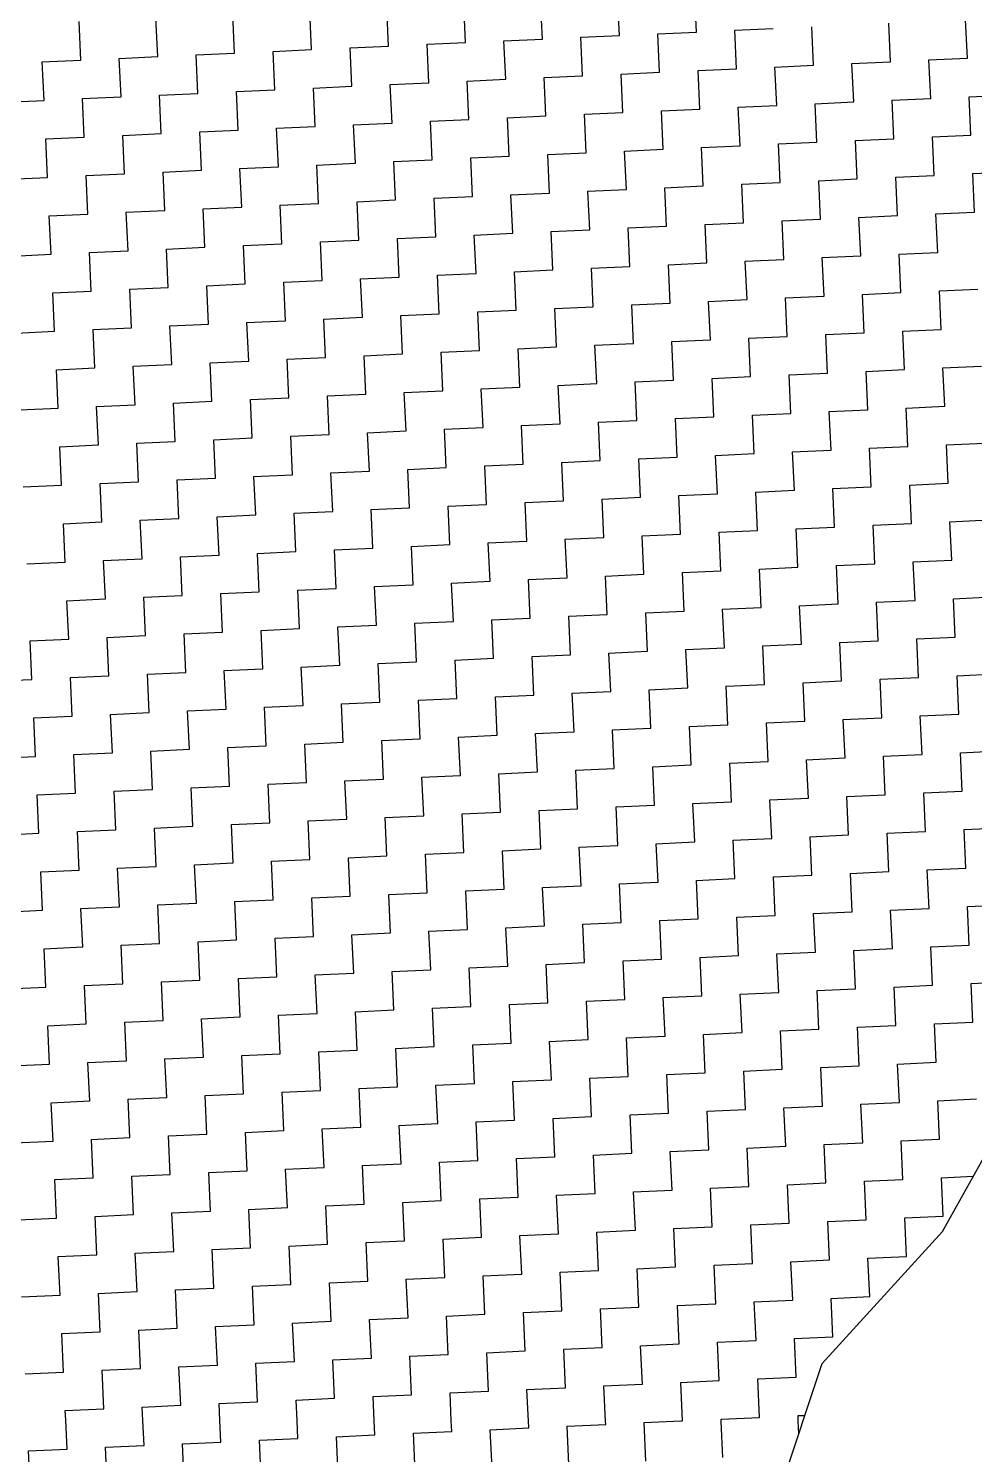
# Model space of a CAD drawing. Header units: metres. Extents: x 280741 to 282709, y 2085398 to 2088597.
# Drawn here: x 282258.6 to 282413, y 2086535.6 to 2086768.1 of the extents above; entities that cross this region are included whole.
import ezdxf

# ---------------------------------------------------------------- set-up
doc = ezdxf.new("R2010")
doc.units = ezdxf.units.M
doc.layers.add('POLY_HATCH', color=12, linetype='Continuous')

msp = doc.modelspace()

# ---------------------------------------------------------------- linework, layer by layer
at = {"layer": 'POLY_HATCH', "linetype": 'Continuous'}
for p, q in [((282367.59, 2086767.57), (282367.3, 2086773.85)), ((282317.37, 2086765.28), (282317.09, 2086771.56)), ((282329.93, 2086765.85), (282329.64, 2086772.13)), ((282342.48, 2086766.43), (282342.19, 2086772.7)), ((282355.03, 2086767), (282354.75, 2086773.28)), ((282267.16, 2086762.99), (282266.88, 2086769.27)), ((282279.72, 2086763.56), (282279.43, 2086769.84)), ((282292.27, 2086764.14), (282291.98, 2086770.41)), ((282304.82, 2086764.71), (282304.54, 2086770.98)), ((282411.81, 2086763.3), (282411.52, 2086769.58)), ((282348.76, 2086766.71), (282355.03, 2086767)), ((282361.31, 2086767.29), (282367.59, 2086767.57)), ((282361.6, 2086761.01), (282361.31, 2086767.29)), ((282373.86, 2086767.86), (282380.14, 2086768.15)), ((282374.15, 2086761.58), (282373.86, 2086767.86)), ((282386.7, 2086762.16), (282386.41, 2086768.43)), ((282399.25, 2086762.73), (282398.97, 2086769.01)), ((282298.55, 2086764.42), (282304.82, 2086764.71)), ((282311.1, 2086764.99), (282317.37, 2086765.28)), ((282311.39, 2086758.72), (282311.1, 2086764.99)), ((282323.65, 2086765.57), (282329.93, 2086765.85)), ((282323.94, 2086759.29), (282323.65, 2086765.57)), ((282336.2, 2086766.14), (282342.48, 2086766.43)), ((282336.49, 2086759.86), (282336.2, 2086766.14)), ((282349.04, 2086760.44), (282348.76, 2086766.71)), ((282260.89, 2086762.7), (282267.16, 2086762.99)), ((282261.17, 2086756.43), (282260.89, 2086762.7)), ((282273.44, 2086763.28), (282279.72, 2086763.56)), ((282273.73, 2086757), (282273.44, 2086763.28)), ((282285.99, 2086763.85), (282292.27, 2086764.14)), ((282286.28, 2086757.57), (282285.99, 2086763.85)), ((282298.83, 2086758.15), (282298.55, 2086764.42)), ((282380.42, 2086761.87), (282386.7, 2086762.16)), ((282392.98, 2086762.44), (282399.25, 2086762.73)), ((282393.26, 2086756.17), (282392.98, 2086762.44)), ((282405.53, 2086763.02), (282411.81, 2086763.3)), ((282405.82, 2086756.74), (282405.53, 2086763.02)), ((282330.21, 2086759.58), (282336.49, 2086759.86)), ((282342.77, 2086760.15), (282349.04, 2086760.44)), ((282343.05, 2086753.88), (282342.77, 2086760.15)), ((282355.32, 2086760.72), (282361.6, 2086761.01)), ((282355.61, 2086754.45), (282355.32, 2086760.72)), ((282367.87, 2086761.3), (282374.15, 2086761.58)), ((282368.16, 2086755.02), (282367.87, 2086761.3)), ((282380.71, 2086755.59), (282380.42, 2086761.87)), ((282280, 2086757.29), (282286.28, 2086757.57)), ((282292.56, 2086757.86), (282298.83, 2086758.15)), ((282292.84, 2086751.58), (282292.56, 2086757.86)), ((282305.11, 2086758.43), (282311.39, 2086758.72)), ((282305.4, 2086752.16), (282305.11, 2086758.43)), ((282317.66, 2086759.01), (282323.94, 2086759.29)), ((282317.95, 2086752.73), (282317.66, 2086759.01)), ((282330.5, 2086753.3), (282330.21, 2086759.58)), ((282254.9, 2086756.14), (282261.17, 2086756.43)), ((282267.45, 2086756.71), (282273.73, 2086757)), ((282267.74, 2086750.44), (282267.45, 2086756.71)), ((282280.29, 2086751.01), (282280, 2086757.29)), ((282374.43, 2086755.31), (282380.71, 2086755.59)), ((282374.72, 2086749.03), (282374.43, 2086755.31)), ((282386.99, 2086755.88), (282393.26, 2086756.17)), ((282387.27, 2086749.61), (282386.99, 2086755.88)), ((282399.54, 2086756.45), (282405.82, 2086756.74)), ((282399.83, 2086750.18), (282399.54, 2086756.45)), ((282412.09, 2086757.03), (282418.37, 2086757.31)), ((282412.38, 2086750.75), (282412.09, 2086757.03)), ((282324.22, 2086753.02), (282330.5, 2086753.3)), ((282324.51, 2086746.74), (282324.22, 2086753.02)), ((282336.78, 2086753.59), (282343.05, 2086753.88)), ((282337.06, 2086747.31), (282336.78, 2086753.59)), ((282349.33, 2086754.16), (282355.61, 2086754.45)), ((282349.62, 2086747.89), (282349.33, 2086754.16)), ((282361.88, 2086754.74), (282368.16, 2086755.02)), ((282362.17, 2086748.46), (282361.88, 2086754.74)), ((282274.01, 2086750.72), (282280.29, 2086751.01)), ((282274.3, 2086744.45), (282274.01, 2086750.72)), ((282286.57, 2086751.3), (282292.84, 2086751.58)), ((282286.85, 2086745.02), (282286.57, 2086751.3)), ((282299.12, 2086751.87), (282305.4, 2086752.16)), ((282299.41, 2086745.59), (282299.12, 2086751.87)), ((282311.67, 2086752.44), (282317.95, 2086752.73)), ((282311.96, 2086746.17), (282311.67, 2086752.44)), ((282406.1, 2086750.46), (282412.38, 2086750.75)), ((282261.46, 2086750.15), (282267.74, 2086750.44)), ((282261.75, 2086743.87), (282261.46, 2086750.15)), ((282355.89, 2086748.17), (282362.17, 2086748.46)), ((282368.45, 2086748.75), (282374.72, 2086749.03)), ((282368.73, 2086742.47), (282368.45, 2086748.75)), ((282381, 2086749.32), (282387.27, 2086749.61)), ((282381.28, 2086743.04), (282381, 2086749.32)), ((282393.55, 2086749.89), (282399.83, 2086750.18)), ((282393.84, 2086743.62), (282393.55, 2086749.89)), ((282406.39, 2086744.19), (282406.1, 2086750.46)), ((282305.68, 2086745.88), (282311.96, 2086746.17)), ((282305.97, 2086739.6), (282305.68, 2086745.88)), ((282318.23, 2086746.45), (282324.51, 2086746.74)), ((282318.52, 2086740.18), (282318.23, 2086746.45)), ((282330.79, 2086747.03), (282337.06, 2086747.31)), ((282331.07, 2086740.75), (282330.79, 2086747.03)), ((282343.34, 2086747.6), (282349.62, 2086747.89)), ((282343.63, 2086741.32), (282343.34, 2086747.6)), ((282356.18, 2086741.9), (282355.89, 2086748.17)), ((282255.47, 2086743.59), (282261.75, 2086743.87)), ((282268.02, 2086744.16), (282274.3, 2086744.45)), ((282268.31, 2086737.88), (282268.02, 2086744.16)), ((282280.58, 2086744.73), (282286.85, 2086745.02)), ((282280.86, 2086738.46), (282280.58, 2086744.73)), ((282293.13, 2086745.31), (282299.41, 2086745.59)), ((282293.42, 2086739.03), (282293.13, 2086745.31)), ((282387.56, 2086743.33), (282393.84, 2086743.62)), ((282400.11, 2086743.9), (282406.39, 2086744.19)), ((282400.4, 2086737.63), (282400.11, 2086743.9)), ((282412.67, 2086744.48), (282418.94, 2086744.76)), ((282412.95, 2086738.2), (282412.67, 2086744.48)), ((282337.35, 2086741.04), (282343.63, 2086741.32)), ((282349.9, 2086741.61), (282356.18, 2086741.9)), ((282350.19, 2086735.33), (282349.9, 2086741.61)), ((282362.46, 2086742.18), (282368.73, 2086742.47)), ((282362.74, 2086735.91), (282362.46, 2086742.18)), ((282375.01, 2086742.76), (282381.28, 2086743.04)), ((282375.29, 2086736.48), (282375.01, 2086742.76)), ((282387.85, 2086737.05), (282387.56, 2086743.33)), ((282287.14, 2086738.74), (282293.42, 2086739.03)), ((282299.69, 2086739.32), (282305.97, 2086739.6)), ((282299.98, 2086733.04), (282299.69, 2086739.32)), ((282312.24, 2086739.89), (282318.52, 2086740.18)), ((282312.53, 2086733.61), (282312.24, 2086739.89)), ((282324.8, 2086740.46), (282331.07, 2086740.75)), ((282325.08, 2086734.19), (282324.8, 2086740.46)), ((282337.64, 2086734.76), (282337.35, 2086741.04)), ((282262.03, 2086737.6), (282268.31, 2086737.88)), ((282262.32, 2086731.32), (282262.03, 2086737.6)), ((282274.59, 2086738.17), (282280.86, 2086738.46)), ((282274.87, 2086731.89), (282274.59, 2086738.17)), ((282287.43, 2086732.47), (282287.14, 2086738.74)), ((282381.57, 2086736.77), (282387.85, 2086737.05)), ((282381.86, 2086730.49), (282381.57, 2086736.77)), ((282394.12, 2086737.34), (282400.4, 2086737.63)), ((282394.41, 2086731.06), (282394.12, 2086737.34)), ((282406.68, 2086737.91), (282412.95, 2086738.2)), ((282406.96, 2086731.64), (282406.68, 2086737.91)), ((282331.36, 2086734.47), (282337.64, 2086734.76)), ((282331.65, 2086728.2), (282331.36, 2086734.47)), ((282343.91, 2086735.05), (282350.19, 2086735.33)), ((282344.2, 2086728.77), (282343.91, 2086735.05)), ((282356.47, 2086735.62), (282362.74, 2086735.91)), ((282356.75, 2086729.34), (282356.47, 2086735.62)), ((282369.02, 2086736.19), (282375.29, 2086736.48)), ((282369.31, 2086729.92), (282369.02, 2086736.19)), ((282281.15, 2086732.18), (282287.43, 2086732.47)), ((282281.44, 2086725.9), (282281.15, 2086732.18)), ((282293.7, 2086732.75), (282299.98, 2086733.04)), ((282293.99, 2086726.48), (282293.7, 2086732.75)), ((282306.26, 2086733.33), (282312.53, 2086733.61)), ((282306.54, 2086727.05), (282306.26, 2086733.33)), ((282318.81, 2086733.9), (282325.08, 2086734.19)), ((282319.09, 2086727.62), (282318.81, 2086733.9)), ((282256.04, 2086731.03), (282262.32, 2086731.32)), ((282268.6, 2086731.61), (282274.87, 2086731.89)), ((282268.88, 2086725.33), (282268.6, 2086731.61)), ((282363.03, 2086729.63), (282369.31, 2086729.92)), ((282363.32, 2086723.35), (282363.03, 2086729.63)), ((282375.58, 2086730.2), (282381.86, 2086730.49)), ((282375.87, 2086723.93), (282375.58, 2086730.2)), ((282388.13, 2086730.78), (282394.41, 2086731.06)), ((282388.42, 2086724.5), (282388.13, 2086730.78)), ((282400.69, 2086731.35), (282406.96, 2086731.64)), ((282400.97, 2086725.07), (282400.69, 2086731.35)), ((282312.82, 2086727.34), (282319.09, 2086727.62)), ((282313.1, 2086721.06), (282312.82, 2086727.34)), ((282325.37, 2086727.91), (282331.65, 2086728.2)), ((282325.66, 2086721.63), (282325.37, 2086727.91)), ((282337.92, 2086728.48), (282344.2, 2086728.77)), ((282338.21, 2086722.21), (282337.92, 2086728.48)), ((282350.48, 2086729.06), (282356.75, 2086729.34)), ((282350.76, 2086722.78), (282350.48, 2086729.06)), ((282262.61, 2086725.04), (282268.88, 2086725.33)), ((282262.89, 2086718.77), (282262.61, 2086725.04)), ((282275.16, 2086725.62), (282281.44, 2086725.9)), ((282275.45, 2086719.34), (282275.16, 2086725.62)), ((282287.71, 2086726.19), (282293.99, 2086726.48)), ((282288, 2086719.91), (282287.71, 2086726.19)), ((282300.27, 2086726.76), (282306.54, 2086727.05)), ((282300.55, 2086720.49), (282300.27, 2086726.76)), ((282394.7, 2086724.79), (282400.97, 2086725.07)), ((282407.25, 2086725.36), (282413.53, 2086725.65)), ((282407.54, 2086719.08), (282407.25, 2086725.36)), ((282344.49, 2086722.49), (282350.76, 2086722.78)), ((282357.04, 2086723.07), (282363.32, 2086723.35)), ((282357.33, 2086716.79), (282357.04, 2086723.07)), ((282369.59, 2086723.64), (282375.87, 2086723.93)), ((282369.88, 2086717.36), (282369.59, 2086723.64)), ((282382.14, 2086724.21), (282388.42, 2086724.5)), ((282382.43, 2086717.94), (282382.14, 2086724.21)), ((282394.98, 2086718.51), (282394.7, 2086724.79)), ((282294.28, 2086720.2), (282300.55, 2086720.49)), ((282306.83, 2086720.77), (282313.1, 2086721.06)), ((282307.11, 2086714.5), (282306.83, 2086720.77)), ((282319.38, 2086721.35), (282325.66, 2086721.63)), ((282319.67, 2086715.07), (282319.38, 2086721.35)), ((282331.93, 2086721.92), (282338.21, 2086722.21)), ((282332.22, 2086715.64), (282331.93, 2086721.92)), ((282344.77, 2086716.22), (282344.49, 2086722.49)), ((282256.62, 2086718.48), (282262.89, 2086718.77)), ((282269.17, 2086719.05), (282275.45, 2086719.34)), ((282269.46, 2086712.78), (282269.17, 2086719.05)), ((282281.72, 2086719.63), (282288, 2086719.91)), ((282282.01, 2086713.35), (282281.72, 2086719.63)), ((282294.56, 2086713.92), (282294.28, 2086720.2)), ((282388.71, 2086718.22), (282394.98, 2086718.51)), ((282388.99, 2086711.95), (282388.71, 2086718.22)), ((282401.26, 2086718.8), (282407.54, 2086719.08)), ((282401.55, 2086712.52), (282401.26, 2086718.8)), ((282325.94, 2086715.36), (282332.22, 2086715.64)), ((282338.5, 2086715.93), (282344.77, 2086716.22)), ((282338.78, 2086709.65), (282338.5, 2086715.93)), ((282351.05, 2086716.5), (282357.33, 2086716.79)), ((282351.34, 2086710.23), (282351.05, 2086716.5)), ((282363.6, 2086717.08), (282369.88, 2086717.36)), ((282363.89, 2086710.8), (282363.6, 2086717.08)), ((282376.15, 2086717.65), (282382.43, 2086717.94)), ((282376.44, 2086711.37), (282376.15, 2086717.65)), ((282275.73, 2086713.06), (282282.01, 2086713.35)), ((282288.29, 2086713.64), (282294.56, 2086713.92)), ((282288.57, 2086707.36), (282288.29, 2086713.64)), ((282300.84, 2086714.21), (282307.11, 2086714.5)), ((282301.13, 2086707.93), (282300.84, 2086714.21)), ((282313.39, 2086714.78), (282319.67, 2086715.07)), ((282313.68, 2086708.51), (282313.39, 2086714.78)), ((282326.23, 2086709.08), (282325.94, 2086715.36)), ((282263.18, 2086712.49), (282269.46, 2086712.78)), ((282263.47, 2086706.22), (282263.18, 2086712.49)), ((282276.02, 2086706.79), (282275.73, 2086713.06)), ((282370.16, 2086711.09), (282376.44, 2086711.37)), ((282370.45, 2086704.81), (282370.16, 2086711.09)), ((282382.72, 2086711.66), (282388.99, 2086711.95)), ((282383, 2086705.38), (282382.72, 2086711.66)), ((282395.27, 2086712.23), (282401.55, 2086712.52)), ((282395.56, 2086705.96), (282395.27, 2086712.23)), ((282407.82, 2086712.81), (282414.1, 2086713.09)), ((282408.11, 2086706.53), (282407.82, 2086712.81)), ((282319.95, 2086708.79), (282326.23, 2086709.08)), ((282320.24, 2086702.52), (282319.95, 2086708.79)), ((282332.51, 2086709.37), (282338.78, 2086709.65)), ((282332.79, 2086703.09), (282332.51, 2086709.37)), ((282345.06, 2086709.94), (282351.34, 2086710.23)), ((282345.35, 2086703.66), (282345.06, 2086709.94)), ((282357.61, 2086710.51), (282363.89, 2086710.8)), ((282357.9, 2086704.24), (282357.61, 2086710.51)), ((282269.74, 2086706.5), (282276.02, 2086706.79)), ((282270.03, 2086700.23), (282269.74, 2086706.5)), ((282282.3, 2086707.07), (282288.57, 2086707.36)), ((282282.58, 2086700.8), (282282.3, 2086707.07)), ((282294.85, 2086707.65), (282301.13, 2086707.93)), ((282295.14, 2086701.37), (282294.85, 2086707.65)), ((282307.4, 2086708.22), (282313.68, 2086708.51)), ((282307.69, 2086701.94), (282307.4, 2086708.22)), ((282401.83, 2086706.24), (282408.11, 2086706.53)), ((282257.19, 2086705.93), (282263.47, 2086706.22)), ((282351.62, 2086703.95), (282357.9, 2086704.24)), ((282364.18, 2086704.52), (282370.45, 2086704.81)), ((282364.46, 2086698.25), (282364.18, 2086704.52)), ((282376.73, 2086705.1), (282383, 2086705.38)), ((282377.01, 2086698.82), (282376.73, 2086705.1)), ((282389.28, 2086705.67), (282395.56, 2086705.96)), ((282389.57, 2086699.39), (282389.28, 2086705.67)), ((282402.12, 2086699.97), (282401.83, 2086706.24)), ((282301.41, 2086701.66), (282307.69, 2086701.94)), ((282313.96, 2086702.23), (282320.24, 2086702.52)), ((282314.25, 2086695.96), (282313.96, 2086702.23)), ((282326.52, 2086702.8), (282332.79, 2086703.09)), ((282326.8, 2086696.53), (282326.52, 2086702.8)), ((282339.07, 2086703.38), (282345.35, 2086703.66)), ((282339.36, 2086697.1), (282339.07, 2086703.38)), ((282351.91, 2086697.67), (282351.62, 2086703.95)), ((282263.75, 2086699.94), (282270.03, 2086700.23)), ((282264.04, 2086693.66), (282263.75, 2086699.94)), ((282276.31, 2086700.51), (282282.58, 2086700.8)), ((282276.59, 2086694.24), (282276.31, 2086700.51)), ((282288.86, 2086701.09), (282295.14, 2086701.37)), ((282289.15, 2086694.81), (282288.86, 2086701.09)), ((282301.7, 2086695.38), (282301.41, 2086701.66)), ((282383.29, 2086699.11), (282389.57, 2086699.39)), ((282395.84, 2086699.68), (282402.12, 2086699.97)), ((282396.13, 2086693.4), (282395.84, 2086699.68)), ((282408.4, 2086700.25), (282414.67, 2086700.54)), ((282408.68, 2086693.98), (282408.4, 2086700.25)), ((282333.08, 2086696.82), (282339.36, 2086697.1)), ((282345.63, 2086697.39), (282351.91, 2086697.67)), ((282345.92, 2086691.11), (282345.63, 2086697.39)), ((282358.19, 2086697.96), (282364.46, 2086698.25)), ((282358.47, 2086691.69), (282358.19, 2086697.96)), ((282370.74, 2086698.53), (282377.01, 2086698.82)), ((282371.02, 2086692.26), (282370.74, 2086698.53)), ((282383.58, 2086692.83), (282383.29, 2086699.11)), ((282282.87, 2086694.52), (282289.15, 2086694.81)), ((282295.42, 2086695.1), (282301.7, 2086695.38)), ((282295.71, 2086688.82), (282295.42, 2086695.1)), ((282307.97, 2086695.67), (282314.25, 2086695.96)), ((282308.26, 2086689.39), (282307.97, 2086695.67)), ((282320.53, 2086696.24), (282326.8, 2086696.53)), ((282320.81, 2086689.97), (282320.53, 2086696.24)), ((282333.37, 2086690.54), (282333.08, 2086696.82)), ((282257.76, 2086693.38), (282264.04, 2086693.66)), ((282270.32, 2086693.95), (282276.59, 2086694.24)), ((282270.6, 2086687.67), (282270.32, 2086693.95)), ((282283.16, 2086688.25), (282282.87, 2086694.52)), ((282377.3, 2086692.54), (282383.58, 2086692.83)), ((282377.59, 2086686.27), (282377.3, 2086692.54)), ((282389.85, 2086693.12), (282396.13, 2086693.4)), ((282390.14, 2086686.84), (282389.85, 2086693.12)), ((282402.41, 2086693.69), (282408.68, 2086693.98)), ((282402.69, 2086687.42), (282402.41, 2086693.69)), ((282327.09, 2086690.25), (282333.37, 2086690.54)), ((282327.38, 2086683.98), (282327.09, 2086690.25)), ((282339.64, 2086690.83), (282345.92, 2086691.11)), ((282339.93, 2086684.55), (282339.64, 2086690.83)), ((282352.2, 2086691.4), (282358.47, 2086691.69)), ((282352.48, 2086685.12), (282352.2, 2086691.4)), ((282364.75, 2086691.97), (282371.02, 2086692.26)), ((282365.03, 2086685.7), (282364.75, 2086691.97)), ((282276.88, 2086687.96), (282283.16, 2086688.25)), ((282277.17, 2086681.68), (282276.88, 2086687.96)), ((282289.43, 2086688.53), (282295.71, 2086688.82)), ((282289.72, 2086682.26), (282289.43, 2086688.53)), ((282301.98, 2086689.11), (282308.26, 2086689.39)), ((282302.27, 2086682.83), (282301.98, 2086689.11)), ((282314.54, 2086689.68), (282320.81, 2086689.97)), ((282314.82, 2086683.4), (282314.54, 2086689.68)), ((282408.97, 2086687.7), (282415.25, 2086687.99)), ((282264.33, 2086687.39), (282270.6, 2086687.67)), ((282264.61, 2086681.11), (282264.33, 2086687.39)), ((282358.76, 2086685.41), (282365.03, 2086685.7)), ((282359.05, 2086679.13), (282358.76, 2086685.41)), ((282371.31, 2086685.98), (282377.59, 2086686.27)), ((282371.6, 2086679.71), (282371.31, 2086685.98)), ((282383.86, 2086686.56), (282390.14, 2086686.84)), ((282384.15, 2086680.28), (282383.86, 2086686.56)), ((282396.42, 2086687.13), (282402.69, 2086687.42)), ((282396.7, 2086680.85), (282396.42, 2086687.13)), ((282409.26, 2086681.43), (282408.97, 2086687.7)), ((282308.55, 2086683.12), (282314.82, 2086683.4)), ((282308.83, 2086676.84), (282308.55, 2086683.12)), ((282321.1, 2086683.69), (282327.38, 2086683.98)), ((282321.39, 2086677.41), (282321.1, 2086683.69)), ((282333.65, 2086684.26), (282339.93, 2086684.55)), ((282333.94, 2086677.99), (282333.65, 2086684.26)), ((282346.21, 2086684.84), (282352.48, 2086685.12)), ((282346.49, 2086678.56), (282346.21, 2086684.84)), ((282258.34, 2086680.82), (282264.61, 2086681.11)), ((282270.89, 2086681.4), (282277.17, 2086681.68)), ((282271.18, 2086675.12), (282270.89, 2086681.4)), ((282283.44, 2086681.97), (282289.72, 2086682.26)), ((282283.73, 2086675.69), (282283.44, 2086681.97)), ((282296, 2086682.54), (282302.27, 2086682.83)), ((282296.28, 2086676.27), (282296, 2086682.54)), ((282390.43, 2086680.57), (282396.7, 2086680.85)), ((282402.98, 2086681.14), (282409.26, 2086681.43)), ((282403.27, 2086674.86), (282402.98, 2086681.14)), ((282340.22, 2086678.27), (282346.49, 2086678.56)), ((282352.77, 2086678.85), (282359.05, 2086679.13)), ((282353.06, 2086672.57), (282352.77, 2086678.85)), ((282365.32, 2086679.42), (282371.6, 2086679.71)), ((282365.61, 2086673.14), (282365.32, 2086679.42)), ((282377.87, 2086679.99), (282384.15, 2086680.28)), ((282378.16, 2086673.72), (282377.87, 2086679.99)), ((282390.71, 2086674.29), (282390.43, 2086680.57)), ((282290.01, 2086675.98), (282296.28, 2086676.27)), ((282302.56, 2086676.55), (282308.83, 2086676.84)), ((282302.84, 2086670.28), (282302.56, 2086676.55)), ((282315.11, 2086677.13), (282321.39, 2086677.41)), ((282315.4, 2086670.85), (282315.11, 2086677.13)), ((282327.66, 2086677.7), (282333.94, 2086677.99)), ((282327.95, 2086671.42), (282327.66, 2086677.7)), ((282340.5, 2086672), (282340.22, 2086678.27)), ((282264.9, 2086674.83), (282271.18, 2086675.12)), ((282265.19, 2086668.56), (282264.9, 2086674.83)), ((282277.45, 2086675.41), (282283.73, 2086675.69)), ((282277.74, 2086669.13), (282277.45, 2086675.41)), ((282290.29, 2086669.7), (282290.01, 2086675.98)), ((282384.44, 2086674), (282390.71, 2086674.29)), ((282384.72, 2086667.73), (282384.44, 2086674)), ((282396.99, 2086674.58), (282403.27, 2086674.86)), ((282397.28, 2086668.3), (282396.99, 2086674.58)), ((282409.54, 2086675.15), (282415.82, 2086675.44)), ((282409.83, 2086668.87), (282409.54, 2086675.15)), ((282334.23, 2086671.71), (282340.5, 2086672)), ((282334.51, 2086665.43), (282334.23, 2086671.71)), ((282346.78, 2086672.28), (282353.06, 2086672.57)), ((282347.07, 2086666.01), (282346.78, 2086672.28)), ((282359.33, 2086672.86), (282365.61, 2086673.14)), ((282359.62, 2086666.58), (282359.33, 2086672.86)), ((282371.88, 2086673.43), (282378.16, 2086673.72)), ((282372.17, 2086667.15), (282371.88, 2086673.43)), ((282271.46, 2086668.84), (282277.74, 2086669.13)), ((282284.02, 2086669.42), (282290.29, 2086669.7)), ((282284.3, 2086663.14), (282284.02, 2086669.42)), ((282296.57, 2086669.99), (282302.84, 2086670.28)), ((282296.86, 2086663.71), (282296.57, 2086669.99)), ((282309.12, 2086670.56), (282315.4, 2086670.85)), ((282309.41, 2086664.29), (282309.12, 2086670.56)), ((282321.67, 2086671.14), (282327.95, 2086671.42)), ((282321.96, 2086664.86), (282321.67, 2086671.14)), ((282258.91, 2086668.27), (282265.19, 2086668.56)), ((282259.2, 2086661.99), (282258.91, 2086668.27)), ((282271.75, 2086662.57), (282271.46, 2086668.84)), ((282365.89, 2086666.87), (282372.17, 2086667.15)), ((282366.18, 2086660.59), (282365.89, 2086666.87)), ((282378.45, 2086667.44), (282384.72, 2086667.73)), ((282378.73, 2086661.16), (282378.45, 2086667.44)), ((282391, 2086668.01), (282397.28, 2086668.3)), ((282391.29, 2086661.74), (282391, 2086668.01)), ((282403.55, 2086668.59), (282409.83, 2086668.87)), ((282403.84, 2086662.31), (282403.55, 2086668.59)), ((282315.68, 2086664.57), (282321.96, 2086664.86)), ((282315.97, 2086658.3), (282315.68, 2086664.57)), ((282328.24, 2086665.15), (282334.51, 2086665.43)), ((282328.52, 2086658.87), (282328.24, 2086665.15)), ((282340.79, 2086665.72), (282347.07, 2086666.01)), ((282341.08, 2086659.44), (282340.79, 2086665.72)), ((282353.34, 2086666.29), (282359.62, 2086666.58)), ((282353.63, 2086660.02), (282353.34, 2086666.29)), ((282265.47, 2086662.28), (282271.75, 2086662.57)), ((282265.76, 2086656), (282265.47, 2086662.28)), ((282278.03, 2086662.85), (282284.3, 2086663.14)), ((282278.31, 2086656.58), (282278.03, 2086662.85)), ((282290.58, 2086663.43), (282296.86, 2086663.71)), ((282290.87, 2086657.15), (282290.58, 2086663.43)), ((282303.13, 2086664), (282309.41, 2086664.29)), ((282303.42, 2086657.72), (282303.13, 2086664)), ((282397.56, 2086662.02), (282403.84, 2086662.31)), ((282410.12, 2086662.6), (282416.39, 2086662.88)), ((282410.4, 2086656.32), (282410.12, 2086662.6)), ((282252.92, 2086661.71), (282259.2, 2086661.99)), ((282347.35, 2086659.73), (282353.63, 2086660.02)), ((282359.9, 2086660.3), (282366.18, 2086660.59)), ((282360.19, 2086654.03), (282359.9, 2086660.3)), ((282372.46, 2086660.88), (282378.73, 2086661.16)), ((282372.74, 2086654.6), (282372.46, 2086660.88)), ((282385.01, 2086661.45), (282391.29, 2086661.74)), ((282385.3, 2086655.17), (282385.01, 2086661.45)), ((282397.85, 2086655.75), (282397.56, 2086662.02)), ((282297.14, 2086657.44), (282303.42, 2086657.72)), ((282309.69, 2086658.01), (282315.97, 2086658.3)), ((282309.98, 2086651.73), (282309.69, 2086658.01)), ((282322.25, 2086658.58), (282328.52, 2086658.87)), ((282322.53, 2086652.31), (282322.25, 2086658.58)), ((282334.8, 2086659.16), (282341.08, 2086659.44)), ((282335.09, 2086652.88), (282334.8, 2086659.16)), ((282347.64, 2086653.45), (282347.35, 2086659.73)), ((282259.48, 2086655.72), (282265.76, 2086656)), ((282259.77, 2086649.44), (282259.48, 2086655.72)), ((282272.04, 2086656.29), (282278.31, 2086656.58)), ((282272.32, 2086650.01), (282272.04, 2086656.29)), ((282284.59, 2086656.86), (282290.87, 2086657.15)), ((282284.88, 2086650.59), (282284.59, 2086656.86)), ((282297.43, 2086651.16), (282297.14, 2086657.44)), ((282379.02, 2086654.89), (282385.3, 2086655.17)), ((282391.57, 2086655.46), (282397.85, 2086655.75)), ((282391.86, 2086649.18), (282391.57, 2086655.46)), ((282404.13, 2086656.03), (282410.4, 2086656.32)), ((282404.41, 2086649.76), (282404.13, 2086656.03)), ((282328.81, 2086652.59), (282335.09, 2086652.88)), ((282341.36, 2086653.17), (282347.64, 2086653.45)), ((282341.65, 2086646.89), (282341.36, 2086653.17)), ((282353.92, 2086653.74), (282360.19, 2086654.03)), ((282354.2, 2086647.46), (282353.92, 2086653.74)), ((282366.47, 2086654.31), (282372.74, 2086654.6)), ((282366.75, 2086648.04), (282366.47, 2086654.31)), ((282379.31, 2086648.61), (282379.02, 2086654.89)), ((282278.6, 2086650.3), (282284.88, 2086650.59)), ((282291.15, 2086650.87), (282297.43, 2086651.16)), ((282291.44, 2086644.6), (282291.15, 2086650.87)), ((282303.7, 2086651.45), (282309.98, 2086651.73)), ((282303.99, 2086645.17), (282303.7, 2086651.45)), ((282316.26, 2086652.02), (282322.53, 2086652.31)), ((282316.54, 2086645.74), (282316.26, 2086652.02)), ((282329.1, 2086646.32), (282328.81, 2086652.59)), ((282253.49, 2086649.15), (282259.77, 2086649.44)), ((282266.05, 2086649.73), (282272.32, 2086650.01)), ((282266.33, 2086643.45), (282266.05, 2086649.73)), ((282278.89, 2086644.02), (282278.6, 2086650.3)), ((282373.03, 2086648.32), (282379.31, 2086648.61)), ((282373.32, 2086642.05), (282373.03, 2086648.32)), ((282385.58, 2086648.9), (282391.86, 2086649.18)), ((282385.87, 2086642.62), (282385.58, 2086648.9)), ((282398.14, 2086649.47), (282404.41, 2086649.76)), ((282398.42, 2086643.19), (282398.14, 2086649.47)), ((282410.69, 2086650.04), (282416.97, 2086650.33)), ((282410.98, 2086643.77), (282410.69, 2086650.04)), ((282322.82, 2086646.03), (282329.1, 2086646.32)), ((282323.11, 2086639.75), (282322.82, 2086646.03)), ((282335.37, 2086646.6), (282341.65, 2086646.89)), ((282335.66, 2086640.33), (282335.37, 2086646.6)), ((282347.93, 2086647.18), (282354.2, 2086647.46)), ((282348.21, 2086640.9), (282347.93, 2086647.18)), ((282360.48, 2086647.75), (282366.75, 2086648.04)), ((282360.76, 2086641.47), (282360.48, 2086647.75)), ((282272.61, 2086643.74), (282278.89, 2086644.02)), ((282272.9, 2086637.46), (282272.61, 2086643.74)), ((282285.16, 2086644.31), (282291.44, 2086644.6)), ((282285.45, 2086638.04), (282285.16, 2086644.31)), ((282297.71, 2086644.88), (282303.99, 2086645.17)), ((282298, 2086638.61), (282297.71, 2086644.88)), ((282310.27, 2086645.46), (282316.54, 2086645.74)), ((282310.55, 2086639.18), (282310.27, 2086645.46)), ((282404.7, 2086643.48), (282410.98, 2086643.77)), ((282260.06, 2086643.17), (282266.33, 2086643.45)), ((282260.34, 2086636.89), (282260.06, 2086643.17)), ((282354.49, 2086641.19), (282360.76, 2086641.47)), ((282367.04, 2086641.76), (282373.32, 2086642.05)), ((282367.33, 2086635.48), (282367.04, 2086641.76)), ((282379.59, 2086642.33), (282385.87, 2086642.62)), ((282379.88, 2086636.06), (282379.59, 2086642.33)), ((282392.15, 2086642.91), (282398.42, 2086643.19)), ((282392.43, 2086636.63), (282392.15, 2086642.91)), ((282404.99, 2086637.2), (282404.7, 2086643.48)), ((282304.28, 2086638.9), (282310.55, 2086639.18)), ((282304.56, 2086632.62), (282304.28, 2086638.9)), ((282316.83, 2086639.47), (282323.11, 2086639.75)), ((282317.12, 2086633.19), (282316.83, 2086639.47)), ((282329.38, 2086640.04), (282335.66, 2086640.33)), ((282329.67, 2086633.77), (282329.38, 2086640.04)), ((282341.94, 2086640.61), (282348.21, 2086640.9)), ((282342.22, 2086634.34), (282341.94, 2086640.61)), ((282354.78, 2086634.91), (282354.49, 2086641.19)), ((282254.07, 2086636.6), (282260.34, 2086636.89)), ((282266.62, 2086637.18), (282272.9, 2086637.46)), ((282266.91, 2086630.9), (282266.62, 2086637.18)), ((282279.17, 2086637.75), (282285.45, 2086638.04)), ((282279.46, 2086631.47), (282279.17, 2086637.75)), ((282291.73, 2086638.32), (282298, 2086638.61)), ((282292.01, 2086632.05), (282291.73, 2086638.32)), ((282386.16, 2086636.34), (282392.43, 2086636.63)), ((282398.71, 2086636.92), (282404.99, 2086637.2)), ((282399, 2086630.64), (282398.71, 2086636.92)), ((282411.26, 2086637.49), (282417.54, 2086637.78)), ((282411.55, 2086631.21), (282411.26, 2086637.49)), ((282335.95, 2086634.05), (282342.22, 2086634.34)), ((282348.5, 2086634.62), (282354.78, 2086634.91)), ((282348.79, 2086628.35), (282348.5, 2086634.62)), ((282361.05, 2086635.2), (282367.33, 2086635.48)), ((282361.34, 2086628.92), (282361.05, 2086635.2)), ((282373.6, 2086635.77), (282379.88, 2086636.06)), ((282373.89, 2086629.5), (282373.6, 2086635.77)), ((282386.44, 2086630.07), (282386.16, 2086636.34)), ((282285.74, 2086631.76), (282292.01, 2086632.05)), ((282298.29, 2086632.33), (282304.56, 2086632.62)), ((282298.57, 2086626.06), (282298.29, 2086632.33)), ((282310.84, 2086632.91), (282317.12, 2086633.19)), ((282311.13, 2086626.63), (282310.84, 2086632.91)), ((282323.39, 2086633.48), (282329.67, 2086633.77)), ((282323.68, 2086627.2), (282323.39, 2086633.48)), ((282336.23, 2086627.78), (282335.95, 2086634.05)), ((282260.63, 2086630.61), (282266.91, 2086630.9)), ((282260.92, 2086624.34), (282260.63, 2086630.61)), ((282273.18, 2086631.19), (282279.46, 2086631.47)), ((282273.47, 2086624.91), (282273.18, 2086631.19)), ((282286.02, 2086625.48), (282285.74, 2086631.76)), ((282380.17, 2086629.78), (282386.44, 2086630.07)), ((282380.45, 2086623.51), (282380.17, 2086629.78)), ((282392.72, 2086630.35), (282399, 2086630.64)), ((282393.01, 2086624.08), (282392.72, 2086630.35)), ((282405.27, 2086630.93), (282411.55, 2086631.21)), ((282405.56, 2086624.65), (282405.27, 2086630.93)), ((282329.96, 2086627.49), (282336.23, 2086627.78)), ((282330.24, 2086621.21), (282329.96, 2086627.49)), ((282342.51, 2086628.06), (282348.79, 2086628.35)), ((282342.8, 2086621.79), (282342.51, 2086628.06)), ((282355.06, 2086628.64), (282361.34, 2086628.92)), ((282355.35, 2086622.36), (282355.06, 2086628.64)), ((282367.61, 2086629.21), (282373.89, 2086629.5)), ((282367.9, 2086622.93), (282367.61, 2086629.21)), ((282279.75, 2086625.2), (282286.02, 2086625.48)), ((282280.03, 2086618.92), (282279.75, 2086625.2)), ((282292.3, 2086625.77), (282298.57, 2086626.06)), ((282292.58, 2086619.49), (282292.3, 2086625.77)), ((282304.85, 2086626.34), (282311.13, 2086626.63)), ((282305.14, 2086620.07), (282304.85, 2086626.34)), ((282317.4, 2086626.92), (282323.68, 2086627.2)), ((282317.69, 2086620.64), (282317.4, 2086626.92)), ((282411.84, 2086624.94), (282418.11, 2086625.22)), ((282412.12, 2086618.66), (282411.84, 2086624.94)), ((282254.64, 2086624.05), (282260.92, 2086624.34)), ((282267.19, 2086624.62), (282273.47, 2086624.91)), ((282267.48, 2086618.35), (282267.19, 2086624.62)), ((282361.62, 2086622.65), (282367.9, 2086622.93)), ((282361.91, 2086616.37), (282361.62, 2086622.65)), ((282374.18, 2086623.22), (282380.45, 2086623.51)), ((282374.46, 2086616.94), (282374.18, 2086623.22)), ((282386.73, 2086623.79), (282393.01, 2086624.08)), ((282387.02, 2086617.52), (282386.73, 2086623.79)), ((282399.28, 2086624.37), (282405.56, 2086624.65)), ((282399.57, 2086618.09), (282399.28, 2086624.37)), ((282311.41, 2086620.35), (282317.69, 2086620.64)), ((282311.7, 2086614.08), (282311.41, 2086620.35)), ((282323.97, 2086620.93), (282330.24, 2086621.21)), ((282324.25, 2086614.65), (282323.97, 2086620.93)), ((282336.52, 2086621.5), (282342.8, 2086621.79)), ((282336.81, 2086615.22), (282336.52, 2086621.5)), ((282349.07, 2086622.07), (282355.35, 2086622.36)), ((282349.36, 2086615.8), (282349.07, 2086622.07)), ((282261.2, 2086618.06), (282267.48, 2086618.35)), ((282261.49, 2086611.78), (282261.2, 2086618.06)), ((282273.76, 2086618.63), (282280.03, 2086618.92)), ((282274.04, 2086612.36), (282273.76, 2086618.63)), ((282286.31, 2086619.21), (282292.58, 2086619.49)), ((282286.6, 2086612.93), (282286.31, 2086619.21)), ((282298.86, 2086619.78), (282305.14, 2086620.07)), ((282299.15, 2086613.5), (282298.86, 2086619.78)), ((282393.29, 2086617.8), (282399.57, 2086618.09)), ((282405.85, 2086618.38), (282412.12, 2086618.66)), ((282406.13, 2086612.1), (282405.85, 2086618.38)), ((282343.08, 2086615.51), (282349.36, 2086615.8)), ((282355.63, 2086616.08), (282361.91, 2086616.37)), ((282355.92, 2086609.81), (282355.63, 2086616.08)), ((282368.19, 2086616.66), (282374.46, 2086616.94)), ((282368.47, 2086610.38), (282368.19, 2086616.66)), ((282380.74, 2086617.23), (282387.02, 2086617.52)), ((282381.03, 2086610.95), (282380.74, 2086617.23)), ((282393.58, 2086611.53), (282393.29, 2086617.8)), ((282292.87, 2086613.22), (282299.15, 2086613.5)), ((282305.42, 2086613.79), (282311.7, 2086614.08)), ((282305.71, 2086607.51), (282305.42, 2086613.79)), ((282317.98, 2086614.36), (282324.25, 2086614.65)), ((282318.26, 2086608.09), (282317.98, 2086614.36)), ((282330.53, 2086614.94), (282336.81, 2086615.22)), ((282330.82, 2086608.66), (282330.53, 2086614.94)), ((282343.37, 2086609.23), (282343.08, 2086615.51)), ((282255.21, 2086611.5), (282261.49, 2086611.78)), ((282267.77, 2086612.07), (282274.04, 2086612.36)), ((282268.05, 2086605.79), (282267.77, 2086612.07)), ((282280.32, 2086612.64), (282286.6, 2086612.93)), ((282280.61, 2086606.37), (282280.32, 2086612.64)), ((282293.16, 2086606.94), (282292.87, 2086613.22)), ((282387.3, 2086611.24), (282393.58, 2086611.53)), ((282387.59, 2086604.96), (282387.3, 2086611.24)), ((282399.86, 2086611.81), (282406.13, 2086612.1)), ((282400.14, 2086605.54), (282399.86, 2086611.81)), ((282412.41, 2086612.39), (282418.68, 2086612.67)), ((282412.7, 2086606.11), (282412.41, 2086612.39)), ((282324.54, 2086608.37), (282330.82, 2086608.66)), ((282337.09, 2086608.95), (282343.37, 2086609.23)), ((282337.38, 2086602.67), (282337.09, 2086608.95)), ((282349.65, 2086609.52), (282355.92, 2086609.81)), ((282349.93, 2086603.24), (282349.65, 2086609.52)), ((282362.2, 2086610.09), (282368.47, 2086610.38)), ((282362.48, 2086603.82), (282362.2, 2086610.09)), ((282374.75, 2086610.67), (282381.03, 2086610.95)), ((282375.04, 2086604.39), (282374.75, 2086610.67)), ((282274.33, 2086606.08), (282280.61, 2086606.37)), ((282286.88, 2086606.65), (282293.16, 2086606.94)), ((282287.17, 2086600.38), (282286.88, 2086606.65)), ((282299.43, 2086607.23), (282305.71, 2086607.51)), ((282299.72, 2086600.95), (282299.43, 2086607.23)), ((282311.99, 2086607.8), (282318.26, 2086608.09)), ((282312.27, 2086601.52), (282311.99, 2086607.8)), ((282324.83, 2086602.1), (282324.54, 2086608.37)), ((282261.78, 2086605.51), (282268.05, 2086605.79)), ((282262.06, 2086599.23), (282261.78, 2086605.51)), ((282274.62, 2086599.8), (282274.33, 2086606.08)), ((282368.76, 2086604.1), (282375.04, 2086604.39)), ((282369.05, 2086597.83), (282368.76, 2086604.1)), ((282381.31, 2086604.68), (282387.59, 2086604.96)), ((282381.6, 2086598.4), (282381.31, 2086604.68)), ((282393.87, 2086605.25), (282400.14, 2086605.54)), ((282394.15, 2086598.97), (282393.87, 2086605.25)), ((282406.42, 2086605.82), (282412.7, 2086606.11)), ((282406.71, 2086599.55), (282406.42, 2086605.82)), ((282318.55, 2086601.81), (282324.83, 2086602.1)), ((282318.84, 2086595.53), (282318.55, 2086601.81)), ((282331.1, 2086602.38), (282337.38, 2086602.67)), ((282331.39, 2086596.11), (282331.1, 2086602.38)), ((282343.66, 2086602.96), (282349.93, 2086603.24)), ((282343.94, 2086596.68), (282343.66, 2086602.96)), ((282356.21, 2086603.53), (282362.48, 2086603.82)), ((282356.49, 2086597.25), (282356.21, 2086603.53)), ((282268.34, 2086599.52), (282274.62, 2086599.8)), ((282268.63, 2086593.24), (282268.34, 2086599.52)), ((282280.89, 2086600.09), (282287.17, 2086600.38)), ((282281.18, 2086593.81), (282280.89, 2086600.09)), ((282293.44, 2086600.66), (282299.72, 2086600.95)), ((282293.73, 2086594.39), (282293.44, 2086600.66)), ((282306, 2086601.24), (282312.27, 2086601.52)), ((282306.28, 2086594.96), (282306, 2086601.24)), ((282400.43, 2086599.26), (282406.71, 2086599.55)), ((282255.79, 2086598.94), (282262.06, 2086599.23)), ((282350.22, 2086596.97), (282356.49, 2086597.25)), ((282362.77, 2086597.54), (282369.05, 2086597.83)), ((282363.06, 2086591.26), (282362.77, 2086597.54)), ((282375.32, 2086598.11), (282381.6, 2086598.4)), ((282375.61, 2086591.84), (282375.32, 2086598.11)), ((282387.88, 2086598.69), (282394.15, 2086598.97)), ((282388.16, 2086592.41), (282387.88, 2086598.69)), ((282400.72, 2086592.98), (282400.43, 2086599.26)), ((282300.01, 2086594.67), (282306.28, 2086594.96)), ((282312.56, 2086595.25), (282318.84, 2086595.53)), ((282312.85, 2086588.97), (282312.56, 2086595.25)), ((282325.11, 2086595.82), (282331.39, 2086596.11)), ((282325.4, 2086589.54), (282325.11, 2086595.82)), ((282337.67, 2086596.39), (282343.94, 2086596.68)), ((282337.95, 2086590.12), (282337.67, 2086596.39)), ((282350.5, 2086590.69), (282350.22, 2086596.97)), ((282262.35, 2086592.95), (282268.63, 2086593.24)), ((282262.64, 2086586.68), (282262.35, 2086592.95)), ((282274.9, 2086593.53), (282281.18, 2086593.81)), ((282275.19, 2086587.25), (282274.9, 2086593.53)), ((282287.46, 2086594.1), (282293.73, 2086594.39)), ((282287.74, 2086587.82), (282287.46, 2086594.1)), ((282300.29, 2086588.4), (282300.01, 2086594.67)), ((282381.89, 2086592.12), (282388.16, 2086592.41)), ((282394.44, 2086592.7), (282400.72, 2086592.98)), ((282394.73, 2086586.42), (282394.44, 2086592.7)), ((282406.99, 2086593.27), (282413.27, 2086593.56)), ((282407.28, 2086586.99), (282406.99, 2086593.27)), ((282331.68, 2086589.83), (282337.95, 2086590.12)), ((282344.23, 2086590.4), (282350.5, 2086590.69)), ((282344.52, 2086584.13), (282344.23, 2086590.4)), ((282356.78, 2086590.98), (282363.06, 2086591.26)), ((282357.07, 2086584.7), (282356.78, 2086590.98)), ((282369.33, 2086591.55), (282375.61, 2086591.84)), ((282369.62, 2086585.27), (282369.33, 2086591.55)), ((282382.17, 2086585.85), (282381.89, 2086592.12)), ((282281.47, 2086587.54), (282287.74, 2086587.82)), ((282294.02, 2086588.11), (282300.29, 2086588.4)), ((282294.3, 2086581.83), (282294.02, 2086588.11)), ((282306.57, 2086588.68), (282312.85, 2086588.97)), ((282306.86, 2086582.41), (282306.57, 2086588.68)), ((282319.12, 2086589.26), (282325.4, 2086589.54)), ((282319.41, 2086582.98), (282319.12, 2086589.26)), ((282331.96, 2086583.55), (282331.68, 2086589.83)), ((282256.36, 2086586.39), (282262.64, 2086586.68)), ((282268.91, 2086586.96), (282275.19, 2086587.25)), ((282269.2, 2086580.69), (282268.91, 2086586.96)), ((282281.75, 2086581.26), (282281.47, 2086587.54)), ((282375.9, 2086585.56), (282382.17, 2086585.85)), ((282376.18, 2086579.28), (282375.9, 2086585.56)), ((282388.45, 2086586.13), (282394.73, 2086586.42)), ((282388.74, 2086579.86), (282388.45, 2086586.13)), ((282401, 2086586.71), (282407.28, 2086586.99)), ((282401.29, 2086580.43), (282401, 2086586.71)), ((282325.69, 2086583.27), (282331.96, 2086583.55)), ((282325.97, 2086576.99), (282325.69, 2086583.27)), ((282338.24, 2086583.84), (282344.52, 2086584.13)), ((282338.53, 2086577.56), (282338.24, 2086583.84)), ((282350.79, 2086584.41), (282357.07, 2086584.7)), ((282351.08, 2086578.14), (282350.79, 2086584.41)), ((282363.34, 2086584.99), (282369.62, 2086585.27)), ((282363.63, 2086578.71), (282363.34, 2086584.99)), ((282275.48, 2086580.98), (282281.75, 2086581.26)), ((282275.76, 2086574.7), (282275.48, 2086580.98)), ((282288.03, 2086581.55), (282294.3, 2086581.83)), ((282288.31, 2086575.27), (282288.03, 2086581.55)), ((282300.58, 2086582.12), (282306.86, 2086582.41)), ((282300.87, 2086575.85), (282300.58, 2086582.12)), ((282313.13, 2086582.69), (282319.41, 2086582.98)), ((282313.42, 2086576.42), (282313.13, 2086582.69)), ((282407.57, 2086580.72), (282412.77, 2086580.96)), ((282262.92, 2086580.4), (282269.2, 2086580.69)), ((282263.21, 2086574.13), (282262.92, 2086580.4)), ((282357.35, 2086578.42), (282363.63, 2086578.71)), ((282357.64, 2086572.15), (282357.35, 2086578.42)), ((282369.91, 2086579), (282376.18, 2086579.28)), ((282370.19, 2086572.72), (282369.91, 2086579)), ((282382.46, 2086579.57), (282388.74, 2086579.86)), ((282382.75, 2086573.29), (282382.46, 2086579.57)), ((282395.01, 2086580.14), (282401.29, 2086580.43)), ((282395.3, 2086573.87), (282395.01, 2086580.14)), ((282407.85, 2086574.44), (282407.57, 2086580.72)), ((282307.14, 2086576.13), (282313.42, 2086576.42)), ((282307.43, 2086569.86), (282307.14, 2086576.13)), ((282319.7, 2086576.7), (282325.97, 2086576.99)), ((282319.98, 2086570.43), (282319.7, 2086576.7)), ((282332.25, 2086577.28), (282338.53, 2086577.56)), ((282332.54, 2086571), (282332.25, 2086577.28)), ((282344.8, 2086577.85), (282351.08, 2086578.14)), ((282345.09, 2086571.58), (282344.8, 2086577.85)), ((282256.93, 2086573.84), (282263.21, 2086574.13)), ((282269.49, 2086574.41), (282275.76, 2086574.7)), ((282269.77, 2086568.14), (282269.49, 2086574.41)), ((282282.04, 2086574.99), (282288.31, 2086575.27)), ((282282.33, 2086568.71), (282282.04, 2086574.99)), ((282294.59, 2086575.56), (282300.87, 2086575.85)), ((282294.88, 2086569.28), (282294.59, 2086575.56)), ((282389.02, 2086573.58), (282395.3, 2086573.87)), ((282401.58, 2086574.15), (282407.85, 2086574.44)), ((282401.86, 2086567.88), (282401.58, 2086574.15)), ((282338.81, 2086571.29), (282345.09, 2086571.58)), ((282351.36, 2086571.86), (282357.64, 2086572.15)), ((282351.65, 2086565.59), (282351.36, 2086571.86)), ((282363.92, 2086572.43), (282370.19, 2086572.72)), ((282364.2, 2086566.16), (282363.92, 2086572.43)), ((282376.47, 2086573.01), (282382.75, 2086573.29)), ((282376.76, 2086566.73), (282376.47, 2086573.01)), ((282389.31, 2086567.3), (282389.02, 2086573.58)), ((282288.6, 2086569), (282294.88, 2086569.28)), ((282301.15, 2086569.57), (282307.43, 2086569.86)), ((282301.44, 2086563.29), (282301.15, 2086569.57)), ((282313.71, 2086570.14), (282319.98, 2086570.43)), ((282313.99, 2086563.87), (282313.71, 2086570.14)), ((282326.26, 2086570.72), (282332.54, 2086571)), ((282326.55, 2086564.44), (282326.26, 2086570.72)), ((282339.1, 2086565.01), (282338.81, 2086571.29)), ((282263.5, 2086567.85), (282269.77, 2086568.14)), ((282263.78, 2086561.57), (282263.5, 2086567.85)), ((282276.05, 2086568.42), (282282.33, 2086568.71)), ((282276.34, 2086562.15), (282276.05, 2086568.42)), ((282288.89, 2086562.72), (282288.6, 2086569)), ((282383.03, 2086567.02), (282389.31, 2086567.3)), ((282383.32, 2086560.74), (282383.03, 2086567.02)), ((282395.59, 2086567.59), (282401.86, 2086567.88)), ((282395.87, 2086561.32), (282395.59, 2086567.59)), ((282332.82, 2086564.73), (282339.1, 2086565.01)), ((282333.11, 2086558.45), (282332.82, 2086564.73)), ((282345.38, 2086565.3), (282351.65, 2086565.59)), ((282345.66, 2086559.02), (282345.38, 2086565.3)), ((282357.93, 2086565.87), (282364.2, 2086566.16)), ((282358.21, 2086559.6), (282357.93, 2086565.87)), ((282370.48, 2086566.45), (282376.76, 2086566.73)), ((282370.77, 2086560.17), (282370.48, 2086566.45)), ((282270.06, 2086561.86), (282276.34, 2086562.15)), ((282282.61, 2086562.43), (282288.89, 2086562.72)), ((282282.9, 2086556.16), (282282.61, 2086562.43)), ((282295.16, 2086563.01), (282301.44, 2086563.29)), ((282295.45, 2086556.73), (282295.16, 2086563.01)), ((282307.72, 2086563.58), (282313.99, 2086563.87)), ((282308, 2086557.3), (282307.72, 2086563.58)), ((282320.27, 2086564.15), (282326.55, 2086564.44)), ((282320.56, 2086557.88), (282320.27, 2086564.15)), ((282257.51, 2086561.29), (282263.78, 2086561.57)), ((282270.35, 2086555.58), (282270.06, 2086561.86)), ((282364.49, 2086559.88), (282370.77, 2086560.17)), ((282364.78, 2086553.61), (282364.49, 2086559.88)), ((282377.04, 2086560.46), (282383.32, 2086560.74)), ((282377.33, 2086554.18), (282377.04, 2086560.46)), ((282389.6, 2086561.03), (282395.87, 2086561.32)), ((282389.88, 2086554.75), (282389.6, 2086561.03)), ((282314.28, 2086557.59), (282320.56, 2086557.88)), ((282314.57, 2086551.31), (282314.28, 2086557.59)), ((282326.83, 2086558.16), (282333.11, 2086558.45)), ((282327.12, 2086551.89), (282326.83, 2086558.16)), ((282339.39, 2086558.74), (282345.66, 2086559.02)), ((282339.67, 2086552.46), (282339.39, 2086558.74)), ((282351.94, 2086559.31), (282358.21, 2086559.6)), ((282352.22, 2086553.03), (282351.94, 2086559.31)), ((282264.07, 2086555.3), (282270.35, 2086555.58)), ((282264.36, 2086549.02), (282264.07, 2086555.3)), ((282276.62, 2086555.87), (282282.9, 2086556.16)), ((282276.91, 2086549.59), (282276.62, 2086555.87)), ((282289.17, 2086556.44), (282295.45, 2086556.73)), ((282289.46, 2086550.17), (282289.17, 2086556.44)), ((282301.73, 2086557.02), (282308, 2086557.3)), ((282302.01, 2086550.74), (282301.73, 2086557.02)), ((282345.95, 2086552.75), (282352.22, 2086553.03)), ((282358.5, 2086553.32), (282364.78, 2086553.61)), ((282358.79, 2086547.04), (282358.5, 2086553.32)), ((282371.05, 2086553.89), (282377.33, 2086554.18)), ((282371.34, 2086547.62), (282371.05, 2086553.89)), ((282383.61, 2086554.47), (282389.88, 2086554.75)), ((282383.89, 2086548.19), (282383.61, 2086554.47)), ((282295.74, 2086550.45), (282302.01, 2086550.74)), ((282308.29, 2086551.03), (282314.57, 2086551.31)), ((282308.58, 2086544.75), (282308.29, 2086551.03)), ((282320.84, 2086551.6), (282327.12, 2086551.89)), ((282321.13, 2086545.32), (282320.84, 2086551.6)), ((282333.4, 2086552.17), (282339.67, 2086552.46)), ((282333.68, 2086545.9), (282333.4, 2086552.17)), ((282346.23, 2086546.47), (282345.95, 2086552.75)), ((282258.08, 2086548.73), (282264.36, 2086549.02)), ((282270.63, 2086549.31), (282276.91, 2086549.59)), ((282270.92, 2086543.03), (282270.63, 2086549.31)), ((282283.18, 2086549.88), (282289.46, 2086550.17)), ((282283.47, 2086543.6), (282283.18, 2086549.88)), ((282296.02, 2086544.18), (282295.74, 2086550.45)), ((282327.41, 2086545.61), (282333.68, 2086545.9)), ((282339.96, 2086546.18), (282346.23, 2086546.47)), ((282340.19, 2086541.02), (282339.96, 2086546.18)), ((282352.51, 2086546.76), (282358.79, 2086547.04)), ((282352.77, 2086541), (282352.51, 2086546.76)), ((282365.06, 2086547.33), (282371.34, 2086547.62)), ((282365.35, 2086541.05), (282365.06, 2086547.33)), ((282377.62, 2086547.9), (282383.89, 2086548.19)), ((282377.9, 2086541.63), (282377.62, 2086547.9)), ((282277.2, 2086543.32), (282283.47, 2086543.6)), ((282289.75, 2086543.89), (282296.02, 2086544.18)), ((282289.87, 2086541.11), (282289.75, 2086543.89)), ((282302.3, 2086544.46), (282308.58, 2086544.75)), ((282302.45, 2086541.09), (282302.3, 2086544.46)), ((282314.85, 2086545.04), (282321.13, 2086545.32)), ((282315.03, 2086541.07), (282314.85, 2086545.04)), ((282327.61, 2086541.04), (282327.41, 2086545.61)), ((282264.64, 2086542.74), (282270.92, 2086543.03)), ((282264.72, 2086541.15), (282264.64, 2086542.74)), ((282277.3, 2086541.13), (282277.2, 2086543.32)), ((282371.63, 2086541.34), (282377.9, 2086541.63)), ((282371.64, 2086540.97), (282371.63, 2086541.34)), ((282384.18, 2086541.91), (282385.29, 2086541.96)), ((282384.22, 2086540.95), (282384.18, 2086541.91)), ((282264.93, 2086536.47), (282264.72, 2086541.15)), ((282277.48, 2086537.04), (282277.3, 2086541.13)), ((282290.03, 2086537.61), (282289.87, 2086541.11)), ((282302.59, 2086538.19), (282302.45, 2086541.09)), ((282315.14, 2086538.76), (282315.03, 2086541.07)), ((282321.42, 2086539.05), (282327.69, 2086539.33)), ((282321.7, 2086532.77), (282321.42, 2086539.05)), ((282327.69, 2086539.33), (282327.61, 2086541.04)), ((282333.97, 2086539.62), (282340.25, 2086539.91)), ((282334.26, 2086533.34), (282333.97, 2086539.62)), ((282340.25, 2086539.91), (282340.19, 2086541.02)), ((282346.52, 2086540.19), (282352.8, 2086540.48)), ((282346.81, 2086533.92), (282346.52, 2086540.19)), ((282352.8, 2086540.48), (282352.77, 2086541)), ((282359.07, 2086540.77), (282363.88, 2086540.99)), ((282359.36, 2086534.49), (282359.07, 2086540.77)), ((282363.88, 2086540.99), (282365.35, 2086541.05)), ((282371.91, 2086535.06), (282371.64, 2086540.97)), ((282384.31, 2086539), (282384.22, 2086540.95)), ((282271.21, 2086536.75), (282277.48, 2086537.04)), ((282271.49, 2086530.48), (282271.21, 2086536.75)), ((282283.76, 2086537.33), (282290.03, 2086537.61)), ((282284.04, 2086531.05), (282283.76, 2086537.33)), ((282296.31, 2086537.9), (282302.59, 2086538.19)), ((282296.6, 2086531.62), (282296.31, 2086537.9)), ((282308.86, 2086538.47), (282315.14, 2086538.76)), ((282309.15, 2086532.2), (282308.86, 2086538.47)), ((282258.65, 2086536.18), (282264.93, 2086536.47)), ((282258.94, 2086529.9), (282258.65, 2086536.18))]:
    msp.add_line(p, q, dxfattribs=at)
at = {"layer": 'POLY_HATCH'}
for p, q in [((282407.76, 2086571.95), (282419.4, 2086592.87)), ((282388.09, 2086550.4), (282407.76, 2086571.95)), ((282380.94, 2086528.8), (282388.09, 2086550.4))]:
    msp.add_line(p, q, dxfattribs=at)

doc.saveas('drawing.dxf')
